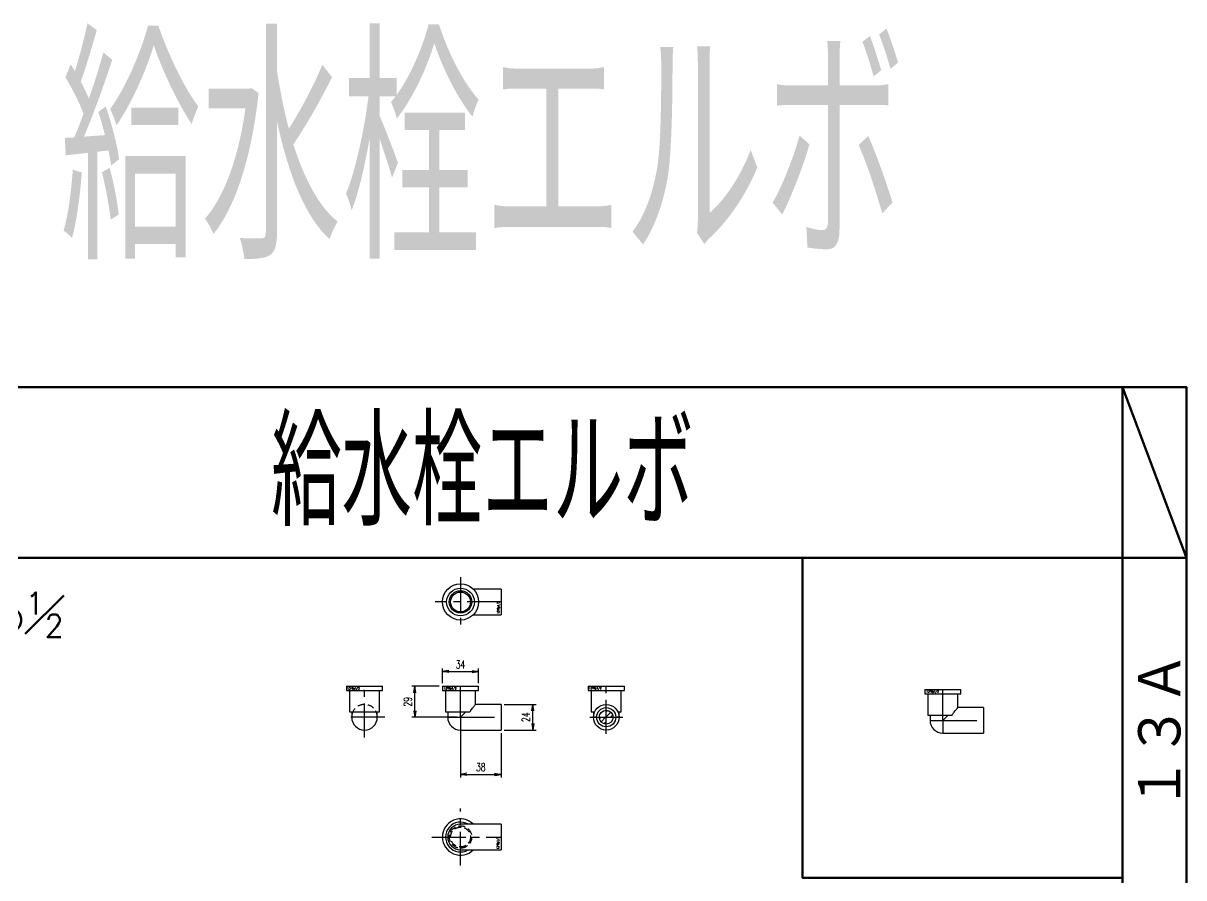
# Model space of a CAD drawing. Header units: millimetres. Extents: x 1711 to 90196, y -23291 to 8516.
# Drawn here: x 40797 to 41885, y -4261 to -3460 of the extents above; entities that cross this region are included whole.
import ezdxf

# ---------------------------------------------------------------- set-up
doc = ezdxf.new("R2010")
doc.units = ezdxf.units.MM
doc.header["$PDMODE"] = 35
for name, pattern in [('CENTER', [50.8, 31.75, -6.35, 6.35, -6.35]), ('DASHED', [0.75, 0.5, -0.25]), ('HIDDEN', [9.525, 6.35, -3.175])]:
    doc.linetypes.add(name, pattern=pattern)
doc.layers.add('AM_9', color=6, linetype='DASHED', lineweight=25)
doc.layers.add('line', color=153, linetype='Continuous', lineweight=50)
for name, color, linetype in [('TEXT', 7, 'Continuous'), ('寸法', 2, 'Continuous'), ('配管-CVP', 4, 'Continuous'), ('＃配管（PVC)', 21, 'Continuous')]:
    doc.layers.add(name, color=color, linetype=linetype)
doc.styles.add('kpk', font='romans.shx', dxfattribs={"width": 0.7, "bigfont": 'extfont2.shx'})
doc.styles.get("Standard").update_dxf_attribs({"font": 'romans.shx', "bigfont": 'extfont.shx'})
doc.dimstyles.new('KPK-3', dxfattribs={"dimscale": 3, "dimtxt": 2.5, "dimasz": 2, "dimexe": 1, "dimexo": 1, "dimgap": 1, "dimtad": 3, "dimdec": 1, "dimdsep": 46, "dimtxsty": 'kpk', "dimblk": 'OPEN', "dimcen": 2.5, "dimclrd": 2, "dimclre": 2, "dimclrt": 4, "dimadec": 1, "dimazin": 2, "dimtfac": 1, "dimtdec": 1, "dimtmove": 0, "dimatfit": 2, "dimldrblk": 'OPEN', "dimfxl": 0, "dimlwd": -1, "dimlwe": -1, "dimarcsym": 0})

# ---------------------------------------------------------------- blocks, each defined once
blk = doc.blocks.new('_Open')
at = {"color": 0, "linetype": 'ByBlock', "lineweight": -2}
for p, q in [((-1, 0.17), (0, 0)), ((-1, -0.17), (0, 0)), ((0, 0), (-1, 0))]:
    blk.add_line(p, q, dxfattribs=at)
blk = doc.blocks.new('*D2150')
at = {"layer": 'Defpoints', "color": 0, "transparency": 16777216}
for p in [(41207.4, -4110.1), (41245.4, -4122.1), (41245.4, -4163.7)]:
    blk.add_point(p, dxfattribs=at)
at = {"layer": '寸法', "color": 2, "transparency": 16777216}
for p, q in [((41207.4, -4113.1), (41207.4, -4166.7)), ((41245.4, -4125.1), (41245.4, -4166.7)), ((41213.4, -4163.7), (41239.4, -4163.7))]:
    blk.add_line(p, q, dxfattribs=at)
at = {"layer": '寸法', "color": 2, "transparency": 16777216, "xscale": 6, "yscale": 6, "zscale": 6, "rotation": 180}
blk.add_blockref('_Open', (41207.4, -4163.7), dxfattribs=at)
at = {"layer": '寸法', "color": 2, "transparency": 16777216, "xscale": 6, "yscale": 6, "zscale": 6}
blk.add_blockref('_Open', (41245.4, -4163.7), dxfattribs=at)
at = {"layer": '寸法', "color": 4, "transparency": 16777216, "insert": (41226.4, -4156.9), "char_height": 7.5, "attachment_point": 5, "style": 'kpk', "bg_fill": 3, "box_fill_scale": 1.1, "bg_fill_color": 256, "bg_fill_true_color": 13158600, "bg_fill_transparency": 0}
blk.add_mtext('38', dxfattribs=at)
blk = doc.blocks.new('*D2151')
at = {"layer": 'Defpoints', "color": 0, "transparency": 16777216}
for p in [(41164.6, -4081.1), (41190.4, -4081.1), (41207.4, -4110.1)]:
    blk.add_point(p, dxfattribs=at)
at = {"layer": '寸法', "color": 2, "transparency": 16777216}
for p, q in [((41187.4, -4081.1), (41161.6, -4081.1)), ((41164.6, -4104.1), (41164.6, -4087.1)), ((41204.4, -4110.1), (41161.6, -4110.1))]:
    blk.add_line(p, q, dxfattribs=at)
at = {"layer": '寸法', "color": 2, "transparency": 16777216, "xscale": 6, "yscale": 6, "zscale": 6}
for p, rotation in [((41164.6, -4081.1), 90), ((41164.6, -4110.1), 270)]:
    blk.add_blockref('_Open', p, dxfattribs=dict(at, rotation=rotation))
at = {"layer": '寸法', "color": 4, "transparency": 16777216, "insert": (41157.9, -4095.6), "char_height": 7.5, "attachment_point": 5, "rotation": 90, "style": 'kpk', "bg_fill": 3, "box_fill_scale": 1.1, "bg_fill_color": 256, "bg_fill_true_color": 13158600, "bg_fill_transparency": 0}
blk.add_mtext('29', dxfattribs=at)
blk = doc.blocks.new('*D2152')
at = {"layer": 'Defpoints', "color": 0, "transparency": 16777216}
for p in [(41224.4, -4067.3), (41190.4, -4081.1), (41224.4, -4081.1)]:
    blk.add_point(p, dxfattribs=at)
at = {"layer": '寸法', "color": 2, "transparency": 16777216}
for p, q in [((41190.4, -4078.1), (41190.4, -4064.3)), ((41196.4, -4067.3), (41218.4, -4067.3)), ((41224.4, -4078.1), (41224.4, -4064.3))]:
    blk.add_line(p, q, dxfattribs=at)
at = {"layer": '寸法', "color": 2, "transparency": 16777216, "xscale": 6, "yscale": 6, "zscale": 6, "rotation": 180}
blk.add_blockref('_Open', (41190.4, -4067.3), dxfattribs=at)
at = {"layer": '寸法', "color": 2, "transparency": 16777216, "xscale": 6, "yscale": 6, "zscale": 6}
blk.add_blockref('_Open', (41224.4, -4067.3), dxfattribs=at)
at = {"layer": '寸法', "color": 4, "transparency": 16777216, "insert": (41207.4, -4060.6), "char_height": 7.5, "attachment_point": 5, "style": 'kpk', "bg_fill": 3, "box_fill_scale": 1.1, "bg_fill_color": 256, "bg_fill_true_color": 13158600, "bg_fill_transparency": 0}
blk.add_mtext('34', dxfattribs=at)
blk = doc.blocks.new('*D2153')
at = {"layer": 'Defpoints', "color": 0, "transparency": 16777216}
for p in [(41245.4, -4098.1), (41275.2, -4098.1), (41245.4, -4122.1)]:
    blk.add_point(p, dxfattribs=at)
at = {"layer": '寸法', "color": 2, "transparency": 16777216}
for p, q in [((41248.4, -4098.1), (41278.2, -4098.1)), ((41275.2, -4116.1), (41275.2, -4104.1)), ((41248.4, -4122.1), (41278.2, -4122.1))]:
    blk.add_line(p, q, dxfattribs=at)
at = {"layer": '寸法', "color": 2, "transparency": 16777216, "xscale": 6, "yscale": 6, "zscale": 6}
for p, rotation in [((41275.2, -4098.1), 90), ((41275.2, -4122.1), 270)]:
    blk.add_blockref('_Open', p, dxfattribs=dict(at, rotation=rotation))
at = {"layer": '寸法', "color": 4, "transparency": 16777216, "insert": (41268.5, -4110.1), "char_height": 7.5, "attachment_point": 5, "rotation": 90, "style": 'kpk', "bg_fill": 3, "box_fill_scale": 1.1, "bg_fill_color": 256, "bg_fill_true_color": 13158600, "bg_fill_transparency": 0}
blk.add_mtext('24', dxfattribs=at)
blk = doc.blocks.new('13AxRp1／2-給水栓E-正面')
at = {"color": 0, "ltscale": 0.5}
blk.add_line((-17, 29), (-17, 25), dxfattribs=at)
at = {"layer": '＃配管（PVC)', "color": 0, "linetype": 'ByBlock'}
for p, q in [((-17, 29), (17, 29)), ((-17, 25), (17, 25)), ((-14, 25), (-14, 5)), ((14, 12), (14, 25)), ((17, 25), (17, 29)), ((38, 12), (14, 12)), ((38, 12), (38, -12)), ((-14, 5), (8.8, 5)), ((-12, 5), (-12, 0)), ((-12, 0), (0, 0)), ((0, 0), (5, 5)), ((0, 0), (0, -12)), ((0, -12), (38, -12))]:
    blk.add_line(p, q, dxfattribs=at)
at = {"layer": '＃配管（PVC)', "color": 2, "linetype": 'CENTER'}
for q in [(0, 29), (38, 0)]:
    blk.add_line((0, 0), q, dxfattribs=at)
at = {"layer": '＃配管（PVC)', "color": 0, "linetype": 'ByBlock'}
blk.add_lwpolyline([(8.8, 5), (9.2, 5.7), (9.6, 6.4), (10.1, 7.1), (10.5, 7.7), (11.1, 8.5), (11.7, 9.2), (12.1, 9.7), (12.4, 10.1), (12.8, 10.5), (13.1, 10.9), (13.3, 11.2), (13.6, 11.5), (13.7, 11.7), (13.9, 11.9), (14, 12), (14, 12), (14, 12)], dxfattribs=at)
blk.add_arc((0, 0), 12, 180, 270, dxfattribs=at)
at = {"layer": 'Defpoints', "color": 6, "style": 'kpk', "width": 0.7}
blk.add_text('13*Rp1/2', height=2, dxfattribs=at).set_placement((-15.4, 26.1))
blk = doc.blocks.new('13AxRp1／2-給水栓E-側面（穴無）')
at = {"color": 0, "linetype": 'ByBlock', "ltscale": 0.5}
blk.add_line((17, 25), (17, 29), dxfattribs=at)
at = {"layer": '＃配管（PVC)', "color": 0, "linetype": 'ByBlock'}
for p, q in [((-17, 29), (17, 29)), ((-17, 25), (17, 25)), ((-14, 25), (-14, 5)), ((14, 5), (14, 25)), ((-14, 5), (14, 5)), ((-12, 5), (-12, 0)), ((12, 0), (12, 5))]:
    blk.add_line(p, q, dxfattribs=at)
at = {"layer": '＃配管（PVC)', "color": 0}
blk.add_line((-17, 29), (-17, 25), dxfattribs=at)
at = {"layer": '＃配管（PVC)', "color": 2, "linetype": 'CENTER'}
for p, q in [((0, -18.9), (0, 29)), ((18.9, 0), (-18.9, 0))]:
    blk.add_line(p, q, dxfattribs=at)
at = {"layer": '＃配管（PVC)', "color": 132, "linetype": 'HIDDEN'}
blk.add_arc((0, 0), 12, 0, 180, dxfattribs=at)
at = {"layer": '＃配管（PVC)', "color": 0, "linetype": 'ByBlock'}
blk.add_arc((0, 0), 12, 180, 0, dxfattribs=at)
at = {"layer": 'Defpoints', "color": 6, "ltscale": 0.5, "style": 'kpk', "width": 0.7}
blk.add_text('13*Rp1/2', height=2, dxfattribs=at).set_placement((-16.1, 26))
blk = doc.blocks.new('13AxRp1／2-給水栓E-側面（穴有）')
at = {"layer": '＃配管（PVC)'}
h = blk.add_hatch(dxfattribs=at)
h.set_pattern_fill('ANSI31', color=252)
h.paths.add_polyline_path([(6.5, 0, 0.414214), (0, 6.5), (0, 0)])
h.paths.add_polyline_path([(-6.5, 0, 0.414214), (0, -6.5), (0, 0)])
at = {"layer": 'AM_9', "ltscale": 0.5}
for p, q in [((-9, 0), (-12, 0)), ((12, 0), (9, 0))]:
    blk.add_line(p, q, dxfattribs=at)
at = {"layer": '＃配管（PVC)', "color": 0, "linetype": 'ByBlock'}
for p, q in [((-17, 29), (-17, 25)), ((-17, 29), (17, 29)), ((-17, 25), (17, 25)), ((-14, 25), (-14, 5)), ((14, 5), (14, 25)), ((17, 25), (17, 29)), ((-14, 5), (-10.9, 5)), ((-12, 5), (-12, 0)), ((10.9, 5), (14, 5)), ((12, 0), (12, 5))]:
    blk.add_line(p, q, dxfattribs=at)
at = {"layer": '＃配管（PVC)', "color": 2, "linetype": 'CENTER'}
for p, q in [((0, -15.5), (0, 29)), ((-15.5, 0), (15.5, 0))]:
    blk.add_line(p, q, dxfattribs=at)
at = {"layer": '＃配管（PVC)', "color": 0, "linetype": 'ByBlock'}
for radius in [12, 9, 6.5]:
    blk.add_circle((0, 0), radius, dxfattribs=at)
at = {"layer": 'Defpoints', "color": 6, "style": 'kpk', "width": 0.7}
blk.add_text('13*Rp1/2', height=2, dxfattribs=at).set_placement((-16.1, 26.2))
blk = doc.blocks.new('13AxRp1／2-給水栓E-上面')
at = {"layer": '＃配管（PVC)', "color": 2, "linetype": 'CENTER'}
for p, q in [((0, -38), (0, 23.9)), ((23.3, 0), (-23.3, 0))]:
    blk.add_line(p, q, dxfattribs=at)
at = {"layer": '＃配管（PVC)', "color": 0, "linetype": 'ByBlock'}
for p, q in [((-12, -12), (-12, -38)), ((12, -38), (12, -12)), ((12, -38), (-12, -38))]:
    blk.add_line(p, q, dxfattribs=at)
for radius in [17, 13, 9.32]:
    blk.add_circle((0, 0), radius, dxfattribs=at)
at = {"layer": '＃配管（PVC)', "color": 42}
blk.add_circle((0, 0), 10.5, dxfattribs=at)
at = {"layer": 'Defpoints', "color": 6, "ltscale": 0.5, "style": 'kpk', "width": 0.7}
blk.add_text('13*Rp1/2', height=2, dxfattribs=at).set_placement((-11.1, -36.4))
blk = doc.blocks.new('13AxRp1／2-給水栓E-下面')
at = {"layer": '＃配管（PVC)', "color": 2, "linetype": 'CENTER'}
for p, q in [((0, -26.8), (0, 26.8)), ((-26.8, 0), (38, 0))]:
    blk.add_line(p, q, dxfattribs=at)
at = {"layer": '＃配管（PVC)', "color": 0, "linetype": 'ByBlock'}
for p, q in [((38, 12), (0, 12)), ((38, 12), (38, -12)), ((0, -12), (38, -12))]:
    blk.add_line(p, q, dxfattribs=at)
at = {"layer": '＃配管（PVC)', "color": 132, "linetype": 'HIDDEN'}
for radius in [10.5, 9.32]:
    blk.add_circle((0, 0), radius, dxfattribs=at)
at = {"layer": '＃配管（PVC)', "color": 0, "linetype": 'ByBlock'}
for radius, start, end in [(17, 44.9009, 315.0991), (14, 58.9973, 301.0027), (12, 90, 270)]:
    blk.add_arc((0, 0), radius, start, end, dxfattribs=at)
at = {"layer": 'Defpoints', "color": 6, "style": 'kpk', "width": 0.7}
blk.add_text('13*Rp1/2', height=2, rotation=90, dxfattribs=at).set_placement((36.1, -11.5))
blk = doc.blocks.new('*U301')
at = {"color": 0}
blk.add_blockref('13AxRp1／2-給水栓E-正面', (0, 0), dxfattribs=at)
blk = doc.blocks.new('A$Cf01605b7')
at = {"layer": 'line'}
for p, q in [((1320, 0), (2520, 0)), ((2520, 0), (2520, -1360)), ((1320, -160), (2520, -160))]:
    blk.add_line(p, q, dxfattribs=at)
for points in [[(2520, -1360), (2520, 0), (2580, 0), (2580, -1360)], [(2520, 0), (2580, -160), (2520, -160)]]:
    blk.add_lwpolyline(points, dxfattribs=at)
blk.add_lwpolyline([(2520, -160), (2220, -160), (2220, -460), (2520, -460)], close=True, dxfattribs=at)
for s, insert, char_height, attachment_point in [('{\\W0.6;給水栓エルボ}', (1920, -80), 100, 5), ('\\A1;13AxRp{\\H0.7x;\\S1#2;}', (1343.6, -215.3), 30, 4)]:
    blk.add_mtext(s, dxfattribs=dict(at, insert=insert, char_height=char_height, attachment_point=attachment_point))
at = {"layer": 'line', "insert": (2556.2, -322.4), "char_height": 45, "attachment_point": 5, "rotation": 90}
blk.add_mtext('１３Ａ', dxfattribs=at)

msp = doc.modelspace()

# ---------------------------------------------------------------- block references
at = {"layer": '配管-CVP', "rotation": 90}
msp.add_blockref('13AxRp1／2-給水栓E-上面', (41207.3952, -4002.049), dxfattribs=at)
at = {"layer": '配管-CVP'}
for name, p in [('13AxRp1／2-給水栓E-側面（穴無）', (41117.4022, -4110.113)), ('13AxRp1／2-給水栓E-側面（穴有）', (41343.9828, -4110.113)), ('*U301', (41659.5472, -4113.0388)), ('13AxRp1／2-給水栓E-下面', (41207.3952, -4222.3958))]:
    msp.add_blockref(name, p, dxfattribs=at)

# ---------------------------------------------------------------- texts
at = {"layer": 'TEXT', "color": 6, "insert": (41227.932, -3580.6046), "char_height": 200, "attachment_point": 5}
msp.add_mtext('{\\W0.6;給水栓エルボ}', dxfattribs=at)

# ---------------------------------------------------------------- dimensions: what is measured, and where the dimension line sits
at = {"layer": '寸法'}
dim = msp.add_linear_dim(base=(41245.3952, -4163.6961), p1=(41207.3952, -4110.113), p2=(41245.3952, -4122.113), angle=180, dimstyle='KPK-3', dxfattribs=at)
dim.commit()
dim.dimension.update_dxf_attribs({"geometry": '*D2150', "text_midpoint": (41226.3952, -4156.9461)})

# ---------------------------------------------------------------- next in the draw order: dimensions: what is measured, and where the dimension line sits
for base, p1, p2, picture, middle in [((41164.6282, -4081.113), (41207.3952, -4110.113), (41190.3952, -4081.113), '*D2151', (41157.8782, -4095.613)), ((41275.2299, -4098.113), (41245.3952, -4122.113), (41245.3952, -4098.113), '*D2153', (41268.4799, -4110.113))]:
    dim = msp.add_linear_dim(base=base, p1=p1, p2=p2, angle=90, dimstyle='KPK-3', dxfattribs=at)
    dim.commit()
    dim.dimension.update_dxf_attribs({"geometry": picture, "text_midpoint": middle})

# ---------------------------------------------------------------- next in the draw order: dimensions: what is measured, and where the dimension line sits
dim = msp.add_linear_dim(base=(41224.3952, -4067.3415), p1=(41190.3952, -4081.113), p2=(41224.3952, -4081.113), angle=180, dimstyle='KPK-3', dxfattribs=at)
dim.commit()
dim.dimension.update_dxf_attribs({"geometry": '*D2152', "text_midpoint": (41207.3952, -4060.5915)})

# ---------------------------------------------------------------- next in the draw order: block references
at = {"layer": 'line'}
msp.add_blockref('A$Cf01605b7', (39307.932, -3800.6046), dxfattribs=at)
at = {"layer": '配管-CVP'}
msp.add_blockref('13AxRp1／2-給水栓E-正面', (41207.3952, -4110.113), dxfattribs=at)

doc.saveas('drawing.dxf')
